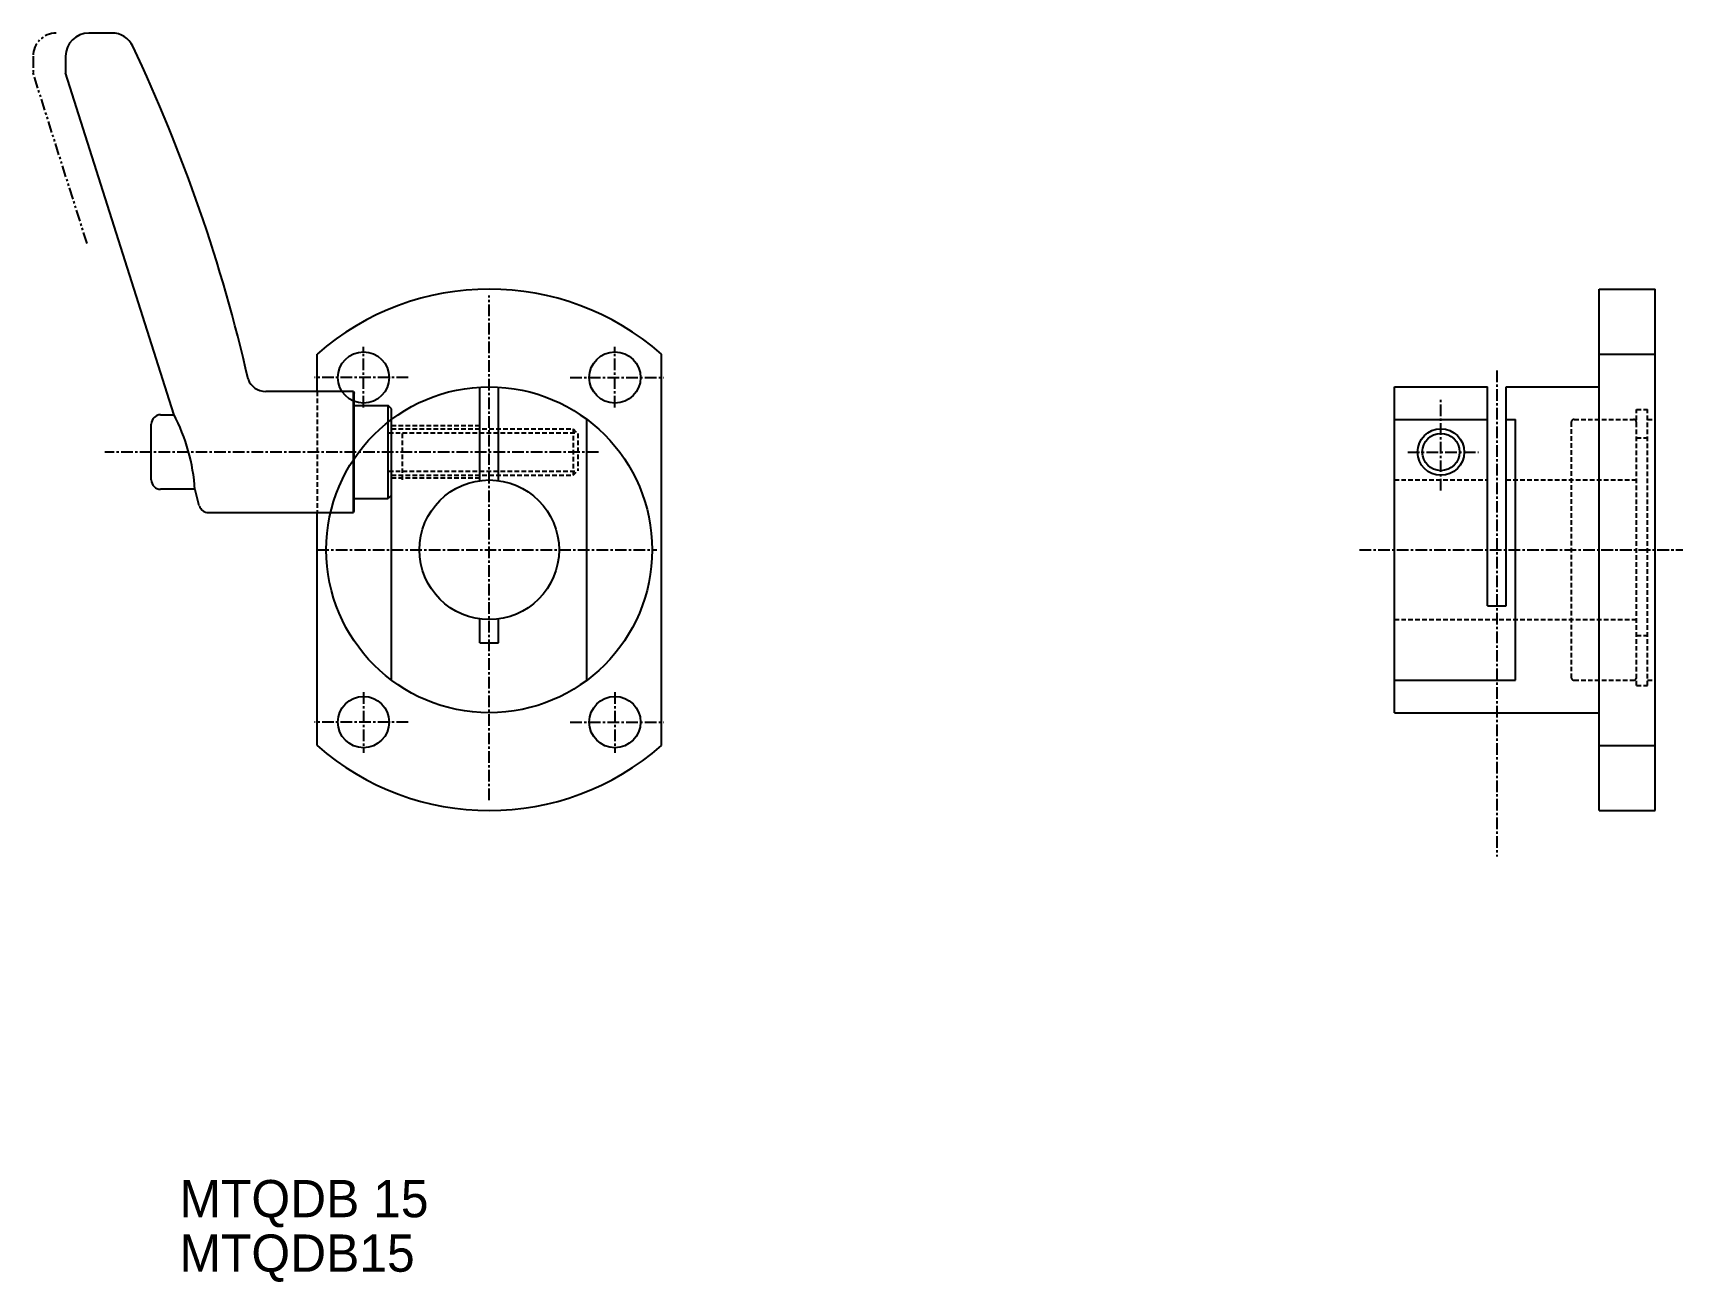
# Model space of a CAD drawing. Extents: x -6 to 171, y -7 to 127.
import ezdxf

# ---------------------------------------------------------------- set-up
doc = ezdxf.new("R2010")
doc.units = 0
for name, pattern in [('CENTER', [2, 1.25, -0.25, 0.25, -0.25]), ('DASHED', [0.75, 0.5, -0.25]), ('PHANTOM', [2.5, 1.25, -0.25, 0.25, -0.25, 0.25, -0.25])]:
    doc.linetypes.add(name, pattern=pattern)
doc.layers.get('0').update_dxf_attribs({"linetype": 'CONTINUOUS'})
doc.layers.add('CENTER', color=1, linetype='CENTER')

msp = doc.modelspace()

# ---------------------------------------------------------------- linework, layer by layer
at = {"color": 7, "linetype": 'CONTINUOUS'}
for p, q in [((2.73, 127.19), (0.27, 127.19)), ((-2.23, 124.69), (-2.23, 122.93)), ((9.38, 86.25), (-2.23, 122.93)), ((162.49, 99.69), (168.49, 99.69)), ((162.49, 43.69), (162.49, 99.69)), ((168.49, 43.69), (168.49, 99.69)), ((24.77, 88.69), (24.77, 92.71)), ((61.77, 50.68), (61.77, 92.71)), ((162.49, 92.71), (168.49, 92.71)), ((28.68, 88.69), (19.26, 88.69)), ((28.68, 88.69), (28.77, 88.49)), ((28.68, 75.69), (28.68, 88.69)), ((42.27, 79.13), (42.27, 89.16)), ((44.27, 79.13), (44.27, 89.16)), ((140.49, 54.19), (140.49, 89.19)), ((140.49, 89.19), (150.49, 89.19)), ((150.49, 65.69), (150.49, 89.19)), ((152.49, 65.69), (152.49, 89.19)), ((152.49, 89.19), (162.49, 89.19)), ((28.77, 75.89), (28.77, 88.49)), ((28.77, 87.19), (32.4, 87.19)), ((32.77, 86.83), (32.4, 87.19)), ((32.4, 77.19), (32.4, 87.19)), ((6.97, 79.19), (6.97, 85.19)), ((7.97, 86.19), (9.41, 86.19)), ((32.77, 77.56), (32.77, 86.83)), ((32.77, 57.69), (32.77, 85.69)), ((53.77, 57.69), (53.77, 85.69)), ((140.49, 85.69), (150.49, 85.69)), ((152.49, 85.69), (153.49, 85.69)), ((153.49, 57.69), (153.49, 85.69)), ((11.66, 78.19), (7.97, 78.19)), ((12.13, 76.42), (11.67, 78.14)), ((28.77, 77.19), (32.4, 77.19)), ((32.77, 77.56), (32.4, 77.19)), ((13.1, 75.69), (28.68, 75.69)), ((24.77, 50.68), (24.77, 75.69)), ((28.68, 75.69), (28.77, 75.89)), ((150.49, 65.69), (152.49, 65.69)), ((42.27, 61.69), (42.27, 64.26)), ((44.27, 61.69), (44.27, 64.26)), ((42.27, 61.69), (44.27, 61.69)), ((140.49, 57.69), (153.49, 57.69)), ((140.49, 54.19), (162.49, 54.19)), ((162.49, 50.68), (168.49, 50.68)), ((162.49, 43.69), (168.49, 43.69))]:
    msp.add_line(p, q, dxfattribs=at)
at = {"color": 3, "linetype": 'PHANTOM'}
for p in [(-5.73, 124.69), (0.07, 104.59)]:
    msp.add_line(p, (-5.73, 122.93), dxfattribs=at)
at = {"color": 3, "linetype": 'DASHED'}
for p, q in [((24.77, 88.69), (24.77, 75.69)), ((159.49, 85.39), (159.49, 57.99)), ((159.79, 85.69), (166.19, 85.69)), ((166.49, 86.75), (167.69, 86.75)), ((166.49, 57.11), (166.49, 86.75)), ((167.69, 57.11), (167.69, 86.75)), ((167.69, 85.69), (168.49, 85.69)), ((32.47, 84.26), (52.7, 84.26)), ((42.27, 84.99), (32.77, 84.99)), ((32.77, 84.69), (52.27, 84.69)), ((33.97, 79.19), (33.97, 84.19)), ((52.27, 84.69), (52.27, 79.69)), ((52.27, 84.69), (52.77, 84.19)), ((52.77, 84.19), (52.77, 80.19)), ((166.49, 83.7), (167.69, 83.7)), ((32.47, 80.13), (52.7, 80.13)), ((52.27, 79.69), (52.77, 80.19)), ((32.77, 79.69), (52.27, 79.69)), ((42.27, 79.39), (32.77, 79.39)), ((140.49, 79.19), (150.49, 79.19)), ((152.49, 79.19), (166.49, 79.19)), ((140.49, 64.19), (166.49, 64.19)), ((166.49, 62.49), (167.69, 62.49)), ((159.79, 57.69), (166.19, 57.69)), ((166.49, 57.11), (167.69, 57.11)), ((167.69, 57.69), (168.49, 57.69))]:
    msp.add_line(p, q, dxfattribs=at)
at = {"color": 7, "linetype": 'CONTINUOUS'}
for centre, radius in [((29.77, 90.19), 2.75), ((56.77, 90.19), 2.75), ((43.27, 71.69), 17.5), ((145.49, 82.19), 2), ((43.27, 71.69), 7.5), ((29.77, 53.19), 2.75), ((56.77, 53.19), 2.75)]:
    msp.add_circle(centre, radius, dxfattribs=at)
at = {"color": 3, "linetype": 'CONTINUOUS'}
msp.add_circle((145.49, 82.19), 2.5, dxfattribs=at)
at = {"color": 3, "linetype": 'PHANTOM'}
msp.add_arc((-3.23, 124.69), 2.5, 90, 180, dxfattribs=at)
at = {"color": 7, "linetype": 'CONTINUOUS'}
for centre, radius, start, end in [((0.27, 124.69), 2.5, 90, 180), ((2.73, 124.69), 2.5, 25.4715, 90), ((-150.15, 51.99), 171.78, 12.7931, 25.4344), ((43.27, 71.69), 28, 48.6456, 131.3544), ((19.26, 90.69), 2, 199.379, 270), ((7.97, 85.19), 1, 90, 180), ((-8.55, 76.83), 20.25, 3.7106, 27.726), ((7.97, 79.19), 1, 180, 270), ((13.1, 76.69), 1, 195.7247, 270), ((43.27, 71.69), 28, 228.6456, 311.3544)]:
    msp.add_arc(centre, radius, start, end, dxfattribs=at)
at = {"color": 3, "linetype": 'DASHED'}
for centre, start, end in [((159.79, 85.39), 90, 180), ((166.19, 85.39), 0, 90), ((159.79, 57.99), 180, 270), ((166.19, 57.99), 270, 0)]:
    msp.add_arc(centre, 0.3, start, end, dxfattribs=at)
at = {"layer": 'CENTER', "color": 1, "linetype": 'CENTER'}
for p, q in [((43.27, 44.8), (43.27, 99.02)), ((29.77, 86.99), (29.77, 93.5)), ((56.77, 86.99), (56.77, 93.5)), ((151.49, 90.93), (151.49, 38.75)), ((34.56, 90.19), (24.5, 90.19)), ((51.97, 90.19), (62.03, 90.19)), ((145.49, 78.05), (145.49, 87.92)), ((54.99, 82.19), (1.97, 82.19)), ((141.94, 82.19), (149.52, 82.19)), ((24.78, 71.69), (61.28, 71.69)), ((136.76, 71.69), (171.49, 71.69)), ((162.71, 71.69), (171.47, 71.69)), ((29.77, 56.4), (29.77, 49.89)), ((56.77, 56.4), (56.77, 49.89)), ((34.56, 53.19), (24.5, 53.19)), ((51.97, 53.19), (62.03, 53.19))]:
    msp.add_line(p, q, dxfattribs=at)

# ---------------------------------------------------------------- texts
at = {"color": 7, "linetype": 'CONTINUOUS'}
for s, p in [('MTQDB 15', (10, 0.01)), ('MTQDB15', (10, -5.84))]:
    msp.add_text(s, height=4, dxfattribs=at).set_placement(p)

doc.saveas('drawing.dxf')
